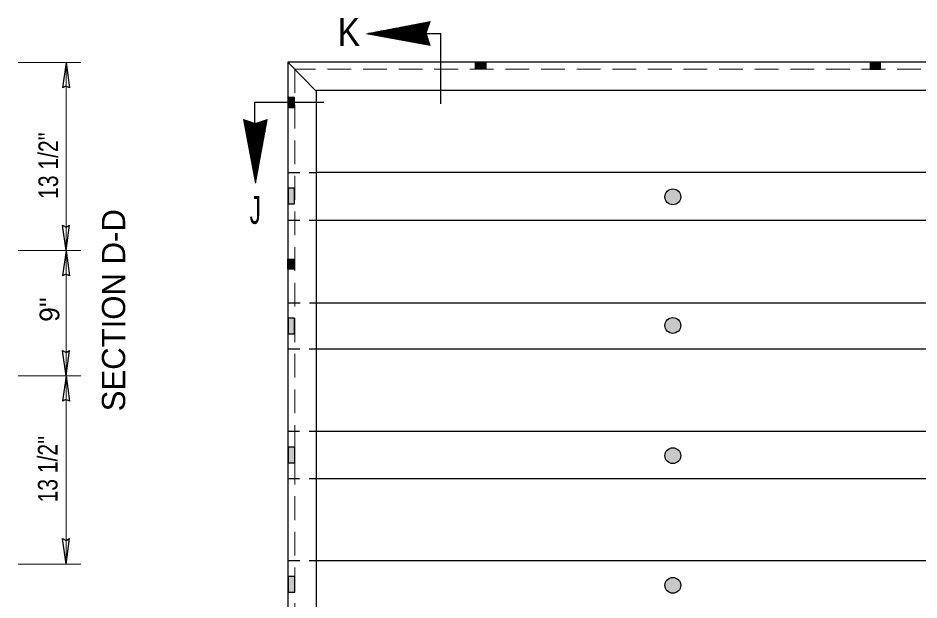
# Model space of a CAD drawing. Extents: x 139 to 512, y -134 to 135.
# Drawn here: x 319.8 to 377.9, y 42 to 79.5 of the extents above; entities that cross this region are included whole.
import ezdxf

# ---------------------------------------------------------------- set-up
doc = ezdxf.new("R2010")
doc.units = 0
doc.header["$LTSCALE"] = 0.51
doc.linetypes.add('MEDIUM_DASHED', pattern=[4.5, 3, -1.5])
doc.linetypes.add('SHORT_DASHED', pattern=[2.7, 1.5, -1.2])
doc.layers.add('1', color=7, linetype='Continuous', lineweight=13)

msp = doc.modelspace()

# ---------------------------------------------------------------- hatches: boundary and pattern name
at = {"layer": '1'}
for points in [[(349.9471, 76.2138), (349.2848, 76.2138), (349.2848, 76.6522), (349.9471, 76.6522)], [(374.7158, 76.2138), (375.3781, 76.2138), (375.3781, 76.6522), (374.7158, 76.6522)], [(337.1828, 73.7433), (337.6174, 73.7433), (337.6174, 74.3875), (337.1828, 74.3875)], [(337.1952, 67.5329), (337.6197, 67.5329), (337.6197, 68.5337), (337.1952, 68.5337)], [(362.5012, 67.9849, 1), (361.4808, 67.9849, 1)], [(337.1824, 63.9557), (337.6197, 63.9557), (337.6197, 63.3097), (337.1824, 63.3097)], [(337.1952, 59.1397), (337.6197, 59.1397), (337.6197, 60.1517), (337.1952, 60.1517)], [(362.5012, 59.6904, 1), (361.4808, 59.6904, 1)], [(337.1952, 50.8274), (337.6328, 50.8274), (337.6328, 51.8312), (337.1952, 51.8312)], [(362.5012, 51.2921, 1), (361.4808, 51.2921, 1)], [(337.1952, 42.484), (337.6328, 42.484), (337.6328, 43.4917), (337.1952, 43.4917)], [(362.5012, 42.9316, 1), (361.4808, 42.9316, 1)]]:
    msp.add_hatch(color=256, dxfattribs=at).paths.add_polyline_path(points)

# ---------------------------------------------------------------- linework, layer by layer
for p, q in [((344.7147, 78.0512), (344.7147, 78.9727)), ((344.7447, 78.0457), (344.7447, 78.9783)), ((346.2477, 78.9802), (344.7563, 78.9802)), ((344.7747, 78.0404), (344.7747, 78.9839)), ((344.8051, 78.0348), (344.8051, 78.9899)), ((344.8351, 78.0292), (344.8351, 78.9955)), ((344.8651, 78.0235), (344.8651, 79.0015)), ((344.8951, 78.0182), (344.8951, 79.0067)), ((346.2586, 79.0102), (344.9149, 79.0102)), ((344.9254, 78.0127), (344.9254, 79.0124)), ((344.9554, 78.007), (344.9554, 79.0184)), ((344.9854, 78.0014), (344.9854, 79.024)), ((345.0154, 77.9962), (345.0154, 79.0297)), ((345.0458, 77.9905), (345.0458, 79.0357)), ((346.2691, 79.0405), (345.0736, 79.0405)), ((345.0758, 77.9852), (345.0758, 79.0409)), ((345.1058, 77.9797), (345.1058, 79.0469)), ((345.1358, 77.9744), (345.1358, 79.0525)), ((345.1662, 77.9688), (345.1662, 79.0582)), ((345.1962, 77.9632), (345.1962, 79.0642)), ((345.2262, 77.9575), (345.2262, 79.0697)), ((346.2796, 79.0705), (345.2322, 79.0705)), ((345.2562, 77.9522), (345.2562, 79.0757)), ((345.2866, 77.9467), (345.2866, 79.081)), ((345.3166, 77.941), (345.3166, 79.0867)), ((345.3466, 77.9354), (345.3466, 79.0927)), ((345.3766, 77.9302), (345.3766, 79.0982)), ((346.2897, 79.1005), (345.3908, 79.1005)), ((345.4069, 77.9245), (345.4069, 79.1039)), ((345.4369, 77.9189), (345.4369, 79.1099)), ((345.4669, 77.9132), (345.4669, 79.1152)), ((345.4969, 77.908), (345.4969, 79.1212)), ((345.5273, 77.9024), (345.5273, 79.1268)), ((346.3002, 79.1305), (345.5494, 79.1305)), ((345.5573, 77.8967), (345.5573, 79.1324)), ((345.5873, 77.8912), (345.5873, 79.1384)), ((345.6173, 77.8859), (345.6173, 79.144)), ((345.6477, 77.8803), (345.6477, 79.15)), ((345.6777, 77.8747), (345.6777, 79.1552)), ((346.3107, 79.1609), (345.7077, 79.1609)), ((345.7077, 77.869), (345.7077, 79.1609)), ((345.7377, 77.8637), (345.7377, 79.1669)), ((345.7681, 77.8582), (345.7681, 79.1725)), ((345.7981, 77.8525), (345.7981, 79.1782)), ((345.8281, 77.8469), (345.8281, 79.1842)), ((345.8581, 77.842), (345.8581, 79.1894)), ((346.3212, 79.1909), (345.8663, 79.1909)), ((345.8884, 77.8364), (345.8884, 79.1954)), ((345.9184, 77.8307), (345.9184, 79.201)), ((345.9484, 77.8252), (345.9484, 79.2067)), ((345.9784, 77.8199), (345.9784, 79.2127)), ((346.0088, 77.8143), (346.0088, 79.2182)), ((346.3313, 79.2209), (346.0253, 79.2209)), ((346.0388, 77.8087), (346.0388, 79.2242)), ((346.0688, 77.803), (346.0688, 79.2295)), ((346.0988, 78.5485), (346.0988, 79.2352)), ((346.1292, 78.6355), (346.1292, 79.2412)), ((346.1592, 78.7225), (346.1592, 79.2467)), ((346.3418, 79.2509), (346.1836, 79.2509)), ((346.1892, 78.8095), (346.1892, 79.2524)), ((346.2192, 78.8962), (346.2192, 79.2584)), ((346.2496, 78.9839), (346.2496, 79.2637)), ((346.2796, 79.0709), (346.2796, 79.2697)), ((346.3096, 79.1579), (346.3096, 79.2752)), ((346.3396, 79.2449), (346.3396, 79.2809)), ((346.3523, 79.2812), (346.3422, 79.2812)), ((342.2468, 78.5032), (342.2468, 78.5042)), ((346.1014, 78.4987), (342.2689, 78.4987)), ((342.2772, 78.4979), (342.2772, 78.5099)), ((342.3072, 78.4922), (342.3072, 78.5159)), ((342.3372, 78.4867), (342.3372, 78.5212)), ((342.3672, 78.481), (342.3672, 78.5272)), ((346.0921, 78.5287), (342.3773, 78.5287)), ((342.3976, 78.4757), (342.3976, 78.5327)), ((342.4276, 78.4702), (342.4276, 78.5384)), ((346.1116, 78.4687), (342.4336, 78.4687)), ((342.4576, 78.4645), (342.4576, 78.5444)), ((342.4876, 78.4589), (342.4876, 78.55)), ((342.5179, 78.4537), (342.5179, 78.556)), ((346.1026, 78.559), (342.5359, 78.559)), ((342.5479, 78.448), (342.5479, 78.5613)), ((342.5779, 78.4424), (342.5779, 78.5669)), ((346.1213, 78.4387), (342.5982, 78.4387)), ((342.6079, 78.4368), (342.6079, 78.5729)), ((342.6383, 78.4315), (342.6383, 78.5785)), ((342.6683, 78.4259), (342.6683, 78.5842)), ((346.1131, 78.589), (342.6946, 78.589)), ((342.6983, 78.4202), (342.6983, 78.5902)), ((342.7283, 78.4147), (342.7283, 78.5954)), ((342.7587, 78.4098), (342.7587, 78.6014)), ((346.1314, 78.4082), (342.7621, 78.4082)), ((342.7887, 78.4042), (342.7887, 78.607)), ((342.8187, 78.3985), (342.8187, 78.6127)), ((342.8487, 78.3929), (342.8487, 78.6187)), ((346.1236, 78.619), (342.8528, 78.619)), ((342.8791, 78.3877), (342.8791, 78.6243)), ((342.9091, 78.382), (342.9091, 78.6303)), ((342.9391, 78.3764), (342.9391, 78.6355)), ((342.9691, 78.3708), (342.9691, 78.6412)), ((342.9994, 78.3655), (342.9994, 78.6472)), ((346.1333, 78.649), (343.0118, 78.649)), ((343.0294, 78.3599), (343.0294, 78.6527)), ((343.0594, 78.3542), (343.0594, 78.6584)), ((343.0894, 78.3487), (343.0894, 78.6644)), ((343.1198, 78.3434), (343.1198, 78.6697)), ((343.1498, 78.3377), (343.1498, 78.6757)), ((346.1442, 78.6794), (343.1704, 78.6794)), ((343.1798, 78.3322), (343.1798, 78.6812)), ((343.2098, 78.3265), (343.2098, 78.6869)), ((343.2402, 78.3212), (343.2402, 78.6929)), ((343.2702, 78.3157), (343.2702, 78.6985)), ((343.3002, 78.31), (343.3002, 78.7045)), ((346.1547, 78.7094), (343.3287, 78.7094)), ((343.3302, 78.3044), (343.3302, 78.7097)), ((343.3606, 78.2992), (343.3606, 78.7154)), ((343.3906, 78.2935), (343.3906, 78.7214)), ((343.4206, 78.2879), (343.4206, 78.727)), ((343.4506, 78.2822), (343.4506, 78.7327)), ((343.4809, 78.277), (343.4809, 78.7387)), ((346.1652, 78.7394), (343.4873, 78.7394)), ((343.5109, 78.2714), (343.5109, 78.7439)), ((343.5409, 78.2662), (343.5409, 78.7499)), ((343.5709, 78.2605), (343.5709, 78.7555)), ((343.6013, 78.2553), (343.6013, 78.7612)), ((343.6313, 78.2497), (343.6313, 78.7672)), ((346.1753, 78.7694), (343.6456, 78.7694)), ((343.6613, 78.244), (343.6613, 78.7728)), ((343.6913, 78.2384), (343.6913, 78.7788)), ((343.7217, 78.2332), (343.7217, 78.784)), ((343.7517, 78.2275), (343.7517, 78.7897)), ((343.7817, 78.2219), (343.7817, 78.7957)), ((346.1858, 78.7998), (343.8049, 78.7998)), ((343.8117, 78.2163), (343.8117, 78.8012)), ((343.8421, 78.211), (343.8421, 78.8069)), ((343.8721, 78.2054), (343.8721, 78.8129)), ((343.9021, 78.1997), (343.9021, 78.8182)), ((343.9321, 78.1942), (343.9321, 78.8242)), ((343.9624, 78.1889), (343.9624, 78.8298)), ((346.1963, 78.8298), (343.9636, 78.8298)), ((343.9924, 78.1833), (343.9924, 78.8354)), ((344.0224, 78.1777), (344.0224, 78.8414)), ((344.0524, 78.172), (344.0524, 78.847)), ((344.0828, 78.1667), (344.0828, 78.853)), ((344.1128, 78.1612), (344.1128, 78.8582)), ((346.2068, 78.8597), (344.1222, 78.8597)), ((344.1428, 78.1555), (344.1428, 78.8639)), ((344.1728, 78.1499), (344.1728, 78.8699)), ((344.2032, 78.1447), (344.2032, 78.8755)), ((344.2332, 78.139), (344.2332, 78.8812)), ((344.2632, 78.1334), (344.2632, 78.8872)), ((346.2169, 78.8897), (344.2804, 78.8897)), ((344.2932, 78.1277), (344.2932, 78.8924)), ((344.3236, 78.1229), (344.3236, 78.8984)), ((344.3536, 78.1172), (344.3536, 78.904)), ((344.3836, 78.1117), (344.3836, 78.9097)), ((344.4136, 78.106), (344.4136, 78.9157)), ((346.2274, 78.9202), (344.4394, 78.9202)), ((344.4439, 78.1007), (344.4439, 78.9213)), ((344.4739, 78.0952), (344.4739, 78.9273)), ((344.5039, 78.0895), (344.5039, 78.9325)), ((344.5339, 78.0847), (344.5339, 78.9382)), ((344.5643, 78.079), (344.5643, 78.9442)), ((344.5943, 78.0734), (344.5943, 78.9497)), ((346.2379, 78.9502), (344.5981, 78.9502)), ((344.6243, 78.0678), (344.6243, 78.9554)), ((344.6543, 78.0625), (344.6543, 78.9614)), ((344.6847, 78.0569), (344.6847, 78.9667)), ((346.0988, 77.7977), (346.0988, 78.5069)), ((346.1292, 77.7922), (346.1292, 78.4162)), ((346.1412, 78.3782), (342.9267, 78.3782)), ((346.1513, 78.3482), (343.0913, 78.3482)), ((346.1611, 78.3182), (343.2552, 78.3182)), ((346.1712, 78.2879), (343.4198, 78.2879)), ((346.1813, 78.2579), (343.5844, 78.2579)), ((346.1914, 78.2279), (343.7479, 78.2279)), ((346.2008, 78.1979), (343.9126, 78.1979)), ((346.2109, 78.1675), (344.0768, 78.1675)), ((346.2211, 78.1375), (344.2411, 78.1375)), ((346.2308, 78.1075), (344.4057, 78.1075)), ((346.2409, 78.0775), (344.5699, 78.0775)), ((346.2511, 78.0472), (344.7342, 78.0472)), ((346.2612, 78.0172), (344.8988, 78.0172)), ((346.2706, 77.9872), (345.0631, 77.9872)), ((346.2807, 77.9572), (345.2273, 77.9572)), ((346.2908, 77.9267), (345.3919, 77.9267)), ((346.3009, 77.8967), (345.5558, 77.8967)), ((346.3107, 77.8667), (345.7201, 77.8667)), ((346.3208, 77.8367), (345.8847, 77.8367)), ((346.1592, 77.7865), (346.1592, 78.3247)), ((346.1892, 77.7809), (346.1892, 78.2339)), ((346.2192, 77.7757), (346.2192, 78.1427)), ((346.2496, 77.77), (346.2496, 78.0517)), ((346.2796, 77.7644), (346.2796, 77.9609)), ((346.3096, 77.7587), (346.3096, 77.8697)), ((346.3302, 77.8064), (346.0489, 77.8064)), ((346.3403, 77.7764), (346.2132, 77.7764)), ((346.3396, 77.7535), (346.3396, 77.779)), ((319.7911, 76.6412), (323.8482, 76.6412)), ((334.3279, 72.9779), (334.3279, 72.9677)), ((334.3639, 72.9655), (334.3283, 72.9655)), ((334.4509, 72.9355), (334.3339, 72.9355)), ((334.5383, 72.9052), (334.3396, 72.9052)), ((334.6253, 72.8752), (334.3456, 72.8752)), ((334.7127, 72.8452), (334.3508, 72.8452)), ((334.7993, 72.8152), (334.3568, 72.8152)), ((334.3579, 72.9674), (334.3579, 72.8095)), ((334.8863, 72.7848), (334.3624, 72.7848)), ((334.9737, 72.7548), (334.3681, 72.7548)), ((335.0607, 72.7248), (334.3741, 72.7248)), ((335.8062, 72.6947), (334.3797, 72.6947)), ((335.8006, 72.6644), (334.3849, 72.6644)), ((334.3879, 72.9569), (334.3879, 72.6509)), ((335.7949, 72.6344), (334.3909, 72.6344)), ((335.7893, 72.6044), (334.3966, 72.6044)), ((334.4183, 72.9472), (334.4183, 72.4919)), ((334.4483, 72.9367), (334.4483, 72.3337)), ((334.4783, 72.9257), (334.4783, 72.175)), ((334.5083, 72.9153), (334.5083, 72.0164)), ((334.5387, 72.9052), (334.5387, 71.8582)), ((334.5687, 72.8947), (334.5687, 71.6992)), ((334.5987, 72.8845), (334.5987, 71.5405)), ((334.6287, 72.8737), (334.6287, 71.3822)), ((334.6591, 72.8635), (334.6591, 71.2237)), ((334.6891, 72.853), (334.6891, 71.065)), ((334.7191, 72.8425), (334.7191, 70.9064)), ((334.7491, 72.8328), (334.7491, 70.7477)), ((334.7794, 72.8222), (334.7794, 70.5892)), ((334.8094, 72.8114), (334.8094, 70.4309)), ((334.8394, 72.8009), (334.8394, 70.2715)), ((334.8694, 72.7908), (334.8694, 70.1129)), ((334.8998, 72.7807), (334.8998, 69.9547)), ((334.9298, 72.7702), (334.9298, 69.796)), ((334.9598, 72.7592), (334.9598, 69.6374)), ((334.9898, 72.7492), (334.9898, 69.4787)), ((335.0202, 72.7387), (335.0202, 69.3202)), ((335.0502, 72.7282), (335.0502, 69.1615)), ((335.0802, 72.718), (335.0802, 69.0032)), ((335.8114, 72.7248), (335.1023, 72.7248)), ((335.1102, 72.727), (335.1102, 68.8949)), ((335.1406, 72.7372), (335.1406, 69.0592)), ((335.1706, 72.7472), (335.1706, 69.2237)), ((335.8171, 72.7548), (335.1931, 72.7548)), ((335.2006, 72.757), (335.2006, 69.388)), ((335.2306, 72.7668), (335.2306, 69.5523)), ((335.2609, 72.7769), (335.2609, 69.7169)), ((335.8227, 72.7848), (335.2846, 72.7848)), ((335.2909, 72.787), (335.2909, 69.8812)), ((335.3209, 72.7968), (335.3209, 70.0454)), ((335.3509, 72.8069), (335.3509, 70.21)), ((335.8283, 72.8152), (335.3753, 72.8152)), ((335.3813, 72.817), (335.3813, 70.3739)), ((335.4113, 72.8268), (335.4113, 70.5382)), ((335.4413, 72.8365), (335.4413, 70.7024)), ((335.8336, 72.8452), (335.4664, 72.8452)), ((335.4713, 72.8467), (335.4713, 70.867)), ((335.5017, 72.8567), (335.5017, 71.0312)), ((335.5317, 72.8669), (335.5317, 71.1955)), ((335.8392, 72.8752), (335.5572, 72.8752)), ((335.5617, 72.8767), (335.5617, 71.3602)), ((335.5917, 72.8867), (335.5917, 71.5244)), ((335.6221, 72.8965), (335.6221, 71.6887)), ((335.8448, 72.9052), (335.6479, 72.9052)), ((335.6521, 72.9067), (335.6521, 71.8533)), ((335.6821, 72.9164), (335.6821, 72.0175)), ((335.7121, 72.9265), (335.7121, 72.1814)), ((335.8504, 72.9355), (335.7391, 72.9355)), ((335.7424, 72.9367), (335.7424, 72.346)), ((335.7724, 72.9467), (335.7724, 72.5102)), ((335.8024, 72.9557), (335.8024, 72.6745)), ((335.8553, 72.9655), (335.8302, 72.9655)), ((335.8324, 72.9659), (335.8324, 72.8392)), ((335.7841, 72.5744), (334.4026, 72.5744)), ((335.7784, 72.544), (334.4082, 72.544)), ((335.7728, 72.514), (334.4138, 72.514)), ((335.7672, 72.484), (334.4198, 72.484)), ((335.7619, 72.454), (334.4251, 72.454)), ((335.7563, 72.4237), (334.4311, 72.4237)), ((335.7507, 72.3937), (334.4367, 72.3937)), ((335.7451, 72.3637), (334.4423, 72.3637)), ((335.7398, 72.3337), (334.4483, 72.3337)), ((335.7342, 72.3032), (334.4539, 72.3032)), ((335.7286, 72.2733), (334.4592, 72.2733)), ((335.7229, 72.2433), (334.4652, 72.2433)), ((335.7177, 72.2133), (334.4708, 72.2133)), ((335.7121, 72.1829), (334.4768, 72.1829)), ((335.7064, 72.1529), (334.4824, 72.1529)), ((335.7008, 72.1229), (334.4881, 72.1229)), ((335.6959, 72.0929), (334.4941, 72.0929)), ((335.6903, 72.0625), (334.4993, 72.0625)), ((335.6847, 72.0325), (334.5053, 72.0325)), ((335.6791, 72.0025), (334.5109, 72.0025)), ((335.6738, 71.9725), (334.5166, 71.9725)), ((335.6682, 71.9422), (334.5226, 71.9422)), ((335.6626, 71.9122), (334.5282, 71.9122)), ((335.6569, 71.8822), (334.5334, 71.8822)), ((335.6517, 71.8522), (334.5394, 71.8522)), ((335.6461, 71.8217), (334.5451, 71.8217)), ((335.6404, 71.7917), (334.5511, 71.7917)), ((335.6348, 71.7617), (334.5567, 71.7617)), ((335.6296, 71.7317), (334.5623, 71.7317)), ((335.6239, 71.7014), (334.5683, 71.7014)), ((335.6183, 71.6714), (334.5736, 71.6714)), ((335.6127, 71.6414), (334.5796, 71.6414)), ((335.6074, 71.6114), (334.5852, 71.6114)), ((335.6018, 71.581), (334.5908, 71.581)), ((335.5962, 71.551), (334.5968, 71.551)), ((335.5906, 71.521), (334.6024, 71.521)), ((335.5853, 71.491), (334.6077, 71.491)), ((335.5797, 71.4607), (334.6137, 71.4607)), ((335.5741, 71.4307), (334.6193, 71.4307)), ((335.5684, 71.4007), (334.6253, 71.4007)), ((335.5632, 71.3707), (334.6309, 71.3707)), ((335.5576, 71.3402), (334.6366, 71.3402)), ((335.5523, 71.3102), (334.6426, 71.3102)), ((335.5467, 71.2802), (334.6478, 71.2802)), ((335.5414, 71.2502), (334.6538, 71.2502)), ((335.5358, 71.2199), (334.6594, 71.2199)), ((335.5302, 71.1899), (334.6651, 71.1899)), ((335.5246, 71.1599), (334.6711, 71.1599)), ((335.5197, 71.1299), (334.6767, 71.1299)), ((335.5141, 71.0995), (334.6819, 71.0995)), ((335.5084, 71.0695), (334.6879, 71.0695)), ((335.5032, 71.0395), (334.6936, 71.0395)), ((335.4976, 71.0095), (334.6996, 71.0095)), ((335.4919, 70.9792), (334.7052, 70.9792)), ((335.4863, 70.9492), (334.7108, 70.9492)), ((335.4811, 70.9192), (334.7168, 70.9192)), ((335.4754, 70.8892), (334.7221, 70.8892)), ((335.4698, 70.8588), (334.7281, 70.8588)), ((335.4642, 70.8287), (334.7337, 70.8287)), ((335.4589, 70.7987), (334.7393, 70.7987)), ((335.4533, 70.7687), (334.7453, 70.7687)), ((335.4477, 70.7384), (334.7509, 70.7384)), ((335.4421, 70.7084), (334.7562, 70.7084)), ((335.4368, 70.6784), (334.7622, 70.6784)), ((335.4312, 70.6484), (334.7678, 70.6484)), ((335.4256, 70.618), (334.7738, 70.618)), ((335.4199, 70.588), (334.7794, 70.588)), ((335.4151, 70.558), (334.7851, 70.558)), ((335.4094, 70.528), (334.7911, 70.528)), ((335.4038, 70.4977), (334.7963, 70.4977)), ((335.3982, 70.4677), (334.8023, 70.4677)), ((335.3929, 70.4377), (334.8079, 70.4377)), ((335.3873, 70.4077), (334.8136, 70.4077)), ((335.3817, 70.3773), (334.8196, 70.3773)), ((335.3761, 70.3473), (334.8252, 70.3473)), ((335.3708, 70.3173), (334.8304, 70.3173)), ((335.3652, 70.2873), (334.8364, 70.2873)), ((335.3596, 70.2569), (334.8421, 70.2569)), ((335.3539, 70.2269), (334.8481, 70.2269)), ((335.3487, 70.1969), (334.8537, 70.1969)), ((335.3431, 70.1669), (334.8593, 70.1669)), ((335.3374, 70.1365), (334.8653, 70.1365)), ((335.3318, 70.1065), (334.8706, 70.1065)), ((335.3266, 70.0765), (334.8766, 70.0765)), ((335.3209, 70.0465), (334.8822, 70.0465)), ((335.3153, 70.0162), (334.8878, 70.0162)), ((335.3097, 69.9862), (334.8938, 69.9862)), ((335.3044, 69.9562), (334.8994, 69.9562)), ((335.2988, 69.9262), (334.9047, 69.9262)), ((335.2932, 69.8957), (334.9107, 69.8957)), ((335.2876, 69.8657), (334.9163, 69.8657)), ((335.2823, 69.8358), (334.9223, 69.8358)), ((335.2767, 69.8058), (334.9279, 69.8058)), ((335.2714, 69.7754), (334.9336, 69.7754)), ((335.2658, 69.7454), (334.9396, 69.7454)), ((335.2606, 69.7154), (334.9448, 69.7154)), ((335.2549, 69.6854), (334.9508, 69.6854)), ((335.2493, 69.655), (334.9564, 69.655)), ((335.2437, 69.625), (334.9621, 69.625)), ((335.2384, 69.595), (334.9681, 69.595)), ((335.2328, 69.565), (334.9737, 69.565)), ((335.2272, 69.5347), (334.9786, 69.5347)), ((335.2216, 69.5047), (334.9849, 69.5047)), ((335.2163, 69.4747), (334.9906, 69.4747)), ((335.2107, 69.4447), (334.9966, 69.4447)), ((335.2051, 69.4142), (335.0022, 69.4142)), ((335.1994, 69.3842), (335.0078, 69.3842)), ((335.1942, 69.3542), (335.0138, 69.3542)), ((335.1886, 69.3242), (335.0187, 69.3242)), ((335.1829, 69.2939), (335.0251, 69.2939)), ((335.1773, 69.2639), (335.0307, 69.2639)), ((335.1721, 69.2339), (335.0359, 69.2339)), ((335.1664, 69.2039), (335.0423, 69.2039)), ((335.1608, 69.1735), (335.0479, 69.1735)), ((335.1552, 69.1435), (335.0528, 69.1435)), ((335.1499, 69.1135), (335.0588, 69.1135)), ((335.1443, 69.0835), (335.0644, 69.0835)), ((335.1387, 69.0532), (335.0708, 69.0532)), ((335.1331, 69.0232), (335.0761, 69.0232)), ((335.1282, 68.9932), (335.0817, 68.9932)), ((335.1226, 68.9632), (335.0881, 68.9632)), ((335.1169, 68.9327), (335.0929, 68.9327)), ((335.1113, 68.9027), (335.0989, 68.9027)), ((335.1061, 68.8727), (335.1046, 68.8727)), ((319.7911, 64.519), (323.8482, 64.519)), ((319.7911, 56.437), (323.8482, 56.437)), ((319.7911, 44.3002), (323.8482, 44.3002))]:
    msp.add_line(p, q, dxfattribs=at)
at = {"layer": '1', "lineweight": 25}
for p, q in [((342.8821, 78.5069), (347.0318, 78.5069)), ((347.0318, 73.9844), (347.0318, 78.5069)), ((322.8844, 76.6412), (322.6591, 75.0014)), ((322.8844, 76.6412), (323.1094, 75.0014)), ((337.2053, 76.6442), (339.0004, 74.8057)), ((335.0438, 74.0767), (339.4984, 74.0767)), ((335.0438, 69.5665), (335.0438, 74.0767)), ((339.0068, 69.5774), (385.7821, 69.5774)), ((339.0068, 66.4765), (385.7821, 66.4765)), ((322.8859, 64.519), (322.6602, 66.1593)), ((322.8859, 64.519), (323.1113, 66.1593)), ((322.8844, 64.5187), (322.6591, 62.8784)), ((322.8844, 64.5187), (323.1094, 62.8784)), ((339.0068, 61.1369), (385.7821, 61.1369)), ((322.8859, 56.4374), (322.6602, 58.0777)), ((322.8859, 56.4374), (323.1113, 58.0777)), ((339.0068, 58.1732), (385.7821, 58.1732)), ((322.8844, 56.437), (322.6591, 54.7967)), ((322.8844, 56.437), (323.1094, 54.7967)), ((339.0068, 52.8712), (385.7821, 52.8712)), ((339.0068, 49.828), (385.7821, 49.828)), ((322.8859, 44.3002), (322.6602, 45.94)), ((322.8859, 44.3002), (323.1113, 45.94)), ((339.0068, 44.5372), (385.7821, 44.5372))]:
    msp.add_line(p, q, dxfattribs=at)
at = {"layer": '1', "linetype": 'SHORT_DASHED', "lineweight": 25}
for p, q in [((337.1783, 69.5605), (339.0068, 69.5605)), ((337.1783, 66.4855), (339.0068, 66.4855)), ((337.2046, 61.1369), (339.0068, 61.1369)), ((337.1783, 58.1732), (339.0068, 58.1732)), ((337.1682, 52.8625), (338.9967, 52.8625)), ((337.1757, 49.8242), (338.9869, 49.8242)), ((337.1783, 44.5334), (339.0068, 44.5334))]:
    msp.add_line(p, q, dxfattribs=at)
at = {"layer": '1'}
for points in [[(346.3531, 79.2832), (342.2434, 78.5039), (346.3489, 77.752), (346.0921, 78.5279)], [(334.3261, 72.9787), (335.1053, 68.869), (335.8572, 72.9745), (335.0809, 72.718)]]:
    msp.add_lwpolyline(points, close=True, dxfattribs=at)
at = {"layer": '1', "lineweight": 25}
for points in [[(337.1757, 26.1857), (387.6136, 26.1857), (387.6136, 76.6627), (337.1757, 76.6627)], [(349.9471, 76.2138), (349.2848, 76.2138), (349.2848, 76.6522), (349.9471, 76.6522)], [(374.7158, 76.2138), (375.3781, 76.2138), (375.3781, 76.6522), (374.7158, 76.6522)], [(337.1828, 73.7433), (337.6174, 73.7433), (337.6174, 74.3875), (337.1828, 74.3875)], [(339.0068, 28.0169), (385.7821, 28.0169), (385.7821, 74.8312), (339.0068, 74.8312)], [(337.1952, 67.5329), (337.6197, 67.5329), (337.6197, 68.5337), (337.1952, 68.5337)], [(337.1824, 63.9557), (337.6197, 63.9557), (337.6197, 63.3097), (337.1824, 63.3097)], [(337.1952, 59.1397), (337.6197, 59.1397), (337.6197, 60.1517), (337.1952, 60.1517)], [(337.1952, 50.8274), (337.6328, 50.8274), (337.6328, 51.8312), (337.1952, 51.8312)], [(337.1952, 42.484), (337.6328, 42.484), (337.6328, 43.4917), (337.1952, 43.4917)]]:
    msp.add_lwpolyline(points, close=True, dxfattribs=at)
at = {"layer": '1'}
msp.add_lwpolyline([(322.8852, 44.3002), (322.8852, 56.437), (322.8852, 64.519), (322.8852, 76.6412)], dxfattribs=at)
at = {"layer": '1', "linetype": 'MEDIUM_DASHED'}
msp.add_lwpolyline([(337.6257, 26.6357), (387.1636, 26.6357), (387.1636, 76.2127), (337.6257, 76.2127)], close=True, dxfattribs=at)
at = {"layer": '1', "lineweight": 25}
for points in [[(323.1094, 75.0014), (322.8818, 75.1282), (322.6591, 75.0014)], [(322.6602, 66.1593), (322.8882, 66.0322), (323.1113, 66.1593)], [(323.1094, 62.8784), (322.8818, 63.0055), (322.6591, 62.8784)], [(322.6602, 58.0777), (322.8882, 57.9505), (323.1113, 58.0777)], [(323.1094, 54.7967), (322.8818, 54.9235), (322.6591, 54.7967)], [(322.6602, 45.94), (322.8882, 45.8132), (323.1113, 45.94)]]:
    msp.add_lwpolyline(points, dxfattribs=at)
for centre in [(361.991, 67.9849), (361.991, 59.6904), (361.991, 51.2921), (361.991, 42.9316)]:
    msp.add_circle(centre, 0.5102, dxfattribs=at)

# ---------------------------------------------------------------- texts
at = {"layer": '1'}
for s, width, p in [('K', 0.9, (340.3891, 77.7142)), ('J', 0.6, (334.7191, 66.2407))]:
    msp.add_text(s, height=1.8, dxfattribs=dict(at, width=width)).set_placement(p)
at = {"layer": '1', "width": 0.8}
for p in [(322.3762, 67.852), (322.3383, 48.2782)]:
    msp.add_text("13 1/2''", height=1.268, rotation=90, dxfattribs=at).set_placement(p)
at = {"layer": '1'}
for s, height, p in [('SECTION D-D', 1.5, (326.6967, 54.1522)), ("9''", 1.268, (322.4532, 59.9234))]:
    msp.add_text(s, height=height, rotation=90, dxfattribs=at).set_placement(p)

doc.saveas('drawing.dxf')
